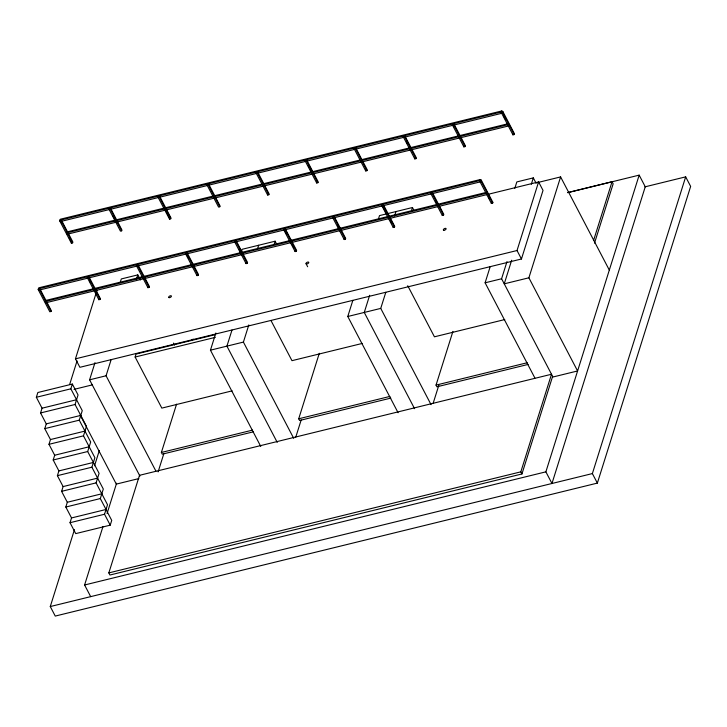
<?xml version="1.0" encoding="UTF-8"?>
<svg xmlns="http://www.w3.org/2000/svg" width="727" height="727" viewBox="0 0 727 727"><rect width="100%" height="100%" fill="white"/><g stroke="black" fill="none" stroke-linecap="round" stroke-linejoin="round"><path stroke-width="1.09" d="M40.176 289.373L51.299 310.638L51.035 311.456L49.809 311.765L38.186 289.528L38.749 287.837L480.32 179.524L492.606 203.142L491.37 203.442L479.747 181.214L480.983 180.914M61.75 220.772L72.864 242.036L72.609 242.863L71.373 243.163L59.75 220.926L60.323 219.236L501.884 110.922L514.171 134.54L512.944 134.849L501.321 112.612L501.575 111.785L502.811 111.485L514.434 133.723L514.171 134.54M71.373 243.163L71.637 242.336L69.11 237.502M36.35 397.278L37.849 392.516L72.346 384.056L78.053 394.97L75.054 404.494L86.468 426.322L83.478 435.846L94.892 457.683L91.893 467.207L103.307 489.035L100.317 498.558L111.731 520.396L110.231 525.158L75.735 533.618L70.028 522.704L71.528 517.942L65.821 507.028L67.311 502.266L61.604 491.343L63.104 486.581L57.397 475.667L58.896 470.905L53.189 459.991L54.689 455.229L48.982 444.315L50.472 439.553L44.765 428.63L46.264 423.868L40.558 412.954L42.057 408.192L36.35 397.278L70.846 388.818L72.346 384.056M487.317 194.482L486.654 193.209L45.083 301.532L45.746 302.795L538.598 181.923L543.024 190.392L521.45 258.994L79.888 367.308L75.454 358.838L97.027 290.237M69.638 384.51L77.062 360.901M89.239 277.332L100.362 298.597L100.099 299.424L98.872 299.724L99.126 298.906M121.673 230.822L110.05 208.594L108.814 208.894L120.437 231.122L121.673 230.822L121.927 229.996L110.813 208.731M139.911 476.067L89.594 379.821L94.992 362.655M120.3 282.158L121.309 278.941L137.794 274.897L140.411 279.913M110.231 525.158L104.524 514.243L107.514 504.72L96.1 482.882L99.099 473.359L87.685 451.531L90.684 442.007L79.27 420.17L82.26 410.646L70.846 388.818M155.86 471.014L106.069 375.777L111.131 359.683M136.44 279.195L137.794 274.897M138.303 265.3L149.426 286.565L149.162 287.392L147.935 287.692L148.19 286.865M159.876 196.699L170.99 217.964L170.736 218.791L169.5 219.091L169.764 218.264L166.219 211.502M644.904 186.866L685.67 176.861L690.65 186.394L597.358 483.101L55.252 616.078L50.272 606.554L74.445 529.665M94.537 465.78L99.299 450.613M232.14 390.862L161.83 408.111L135.122 357.03L136.058 354.058L215.156 334.656M90.684 596.64L84.596 584.99L102.98 526.521M107.069 513.526L116.602 483.201M187.366 253.26L198.489 274.533L198.226 275.351L196.999 275.651L197.253 274.833M219.799 206.75L208.176 184.522L206.941 184.822L218.563 207.059L219.799 206.75L220.054 205.932L208.94 184.667M108.832 572.903L139.52 475.313L551.511 374.251L520.832 471.841L521.941 473.959L109.941 575.021L108.832 572.903L520.832 471.841M253.45 431.802L162.257 454.175L161.376 452.476L176.57 404.157M158.113 471.878L163.848 453.639M260.757 446.414L210.448 350.178L215.846 333.002M240.819 253.587L242.164 249.297L275.124 241.21L276.696 244.217M236.429 241.228L247.553 262.492L247.289 263.319L246.053 263.619L246.317 262.792M258.003 172.626L269.117 193.891L268.863 194.718L267.627 195.018L267.89 194.2M231.986 330.04L226.924 346.134L277.241 442.38M257.631 248.47L258.648 245.253M293.717 438.336L243.409 342.09L248.807 324.924M274.115 244.426L275.124 241.21M285.493 229.196L296.616 250.461L296.352 251.278L295.117 251.587L295.38 250.76M307.067 160.594L318.181 181.859L317.926 182.686L316.69 182.986L316.954 182.159M334.556 217.155L345.679 238.42L345.416 239.247L344.18 239.547L344.444 238.729M356.13 148.562L367.244 169.827L366.99 170.645L365.754 170.954L366.008 170.127M390.781 398.114L299.597 420.488L298.706 418.788L319.307 353.286M295.78 437.118L301.178 419.942M398.096 412.727L347.779 316.49L352.84 300.387M378.485 218.827L379.503 215.61L386.092 213.992M369.661 295.271L364.263 312.446L414.572 408.683M394.634 215.855L395.979 211.566M383.62 205.123L394.734 226.388L394.479 227.215L393.243 227.515L393.507 226.688M405.193 136.522L416.307 157.786L416.053 158.613L414.817 158.913L415.072 158.095M431.056 404.648L380.739 308.402L385.801 292.309M411.446 210.739L412.463 207.522L388.291 213.456M432.683 193.091L443.797 214.356L443.543 215.174L442.307 215.483L442.57 214.656M454.257 124.49L465.371 145.754L465.107 146.581L463.881 146.881L464.135 146.054M480.011 180.505L38.44 288.828L39.104 290.091L480.674 181.777L480.011 180.505L480.32 179.524M501.575 111.913L60.014 220.226L60.677 221.499L502.239 113.176L501.575 111.913L501.884 110.922M480.674 181.777L481.238 180.087L480.011 180.387M502.811 111.485L502.548 112.312L501.321 112.612M508.218 124.617L66.648 232.931L67.311 234.203L508.882 125.88L508.218 124.617L508.527 123.626M491.37 203.442L491.634 202.624L492.861 202.315L481.238 180.087M512.944 134.849L513.198 134.022M492.606 203.142L492.861 202.315M528.111 364.427L436.927 386.8L436.036 385.101L452.921 331.412M433.11 403.43L438.854 385.183M534.899 378.04L485.109 282.803L490.171 266.7M514.807 188.357L516.833 181.923L533.309 177.879L535.935 182.886M535.972 182.959L560.608 176.915L528.892 277.796L577.592 370.961L552.956 377.004L501.594 278.759L506.992 261.584M531.292 184.313L533.309 177.879M511.672 260.23L504.247 283.839L528.892 277.796M521.45 258.994L517.024 250.524L538.598 181.923M593.741 239.946L612.052 181.723L567.987 192.528M521.941 473.959L552.62 376.368M594.513 243.145L613.161 183.84L612.052 181.723M639.169 175.134L645.258 186.775L551.966 483.491L545.877 471.841L639.169 175.134L567.614 192.682M597.358 483.101L592.378 473.577L685.67 176.861M59.75 220.926L60.986 220.626L72.609 242.863M66.966 231.94L261.865 184.131M264.074 183.586L359.874 160.085M362.073 159.549L457.874 136.049M460.082 135.513L507.428 123.89M38.186 289.528L39.412 289.228L51.035 311.456M45.392 300.542L485.863 192.491M75.454 358.838L517.024 250.524M135.122 357.03L215.319 337.355M89.594 379.821L106.069 375.777M210.448 350.178L243.409 342.09M347.779 316.49L380.739 308.402M485.109 282.803L501.594 278.759M74.036 389.372L92.247 384.901M42.057 408.192L76.553 399.732M40.558 412.954L75.054 404.494M362.282 343.426L291.972 360.674L271.026 320.607M46.264 423.868L80.761 415.408M44.765 428.63L79.27 420.17M504.756 319.562L434.437 336.81L407.729 285.72M50.472 439.553L84.977 431.084M48.982 444.315L83.478 435.846M54.689 455.229L89.185 446.769M53.189 459.991L87.685 451.531M58.896 470.905L93.392 462.445M57.397 475.667L91.893 467.207M161.376 452.476L252.56 430.111M298.706 418.788L389.899 396.424M436.036 385.101L527.229 362.737M63.104 486.581L97.6 478.121M61.604 491.343L96.1 482.882M138.812 478.593L116.311 484.109L80.179 414.99M67.311 502.266L101.807 493.797M65.821 507.028L100.317 498.558M71.528 517.942L106.024 509.482M70.028 522.704L104.524 514.243M84.596 584.99L545.877 471.841M50.272 606.554L592.378 473.577M560.608 176.915L609.317 270.08M503.602 115.657L505.619 119.519M465.107 146.581L453.484 124.344L452.258 124.644L463.881 146.881M453.021 124.79L454.03 126.725M488.599 196.817L489.607 198.753M416.053 158.613L404.43 136.385L403.194 136.685L414.817 158.913M406.484 141.656L407.493 143.592M443.543 215.174L431.92 192.946L430.684 193.246L442.307 215.483M435.491 201.125L437.518 204.987M412.463 207.522L414.036 210.53M366.99 170.645L355.367 148.417L354.131 148.717L365.754 170.954M394.479 227.215L382.856 204.978L381.62 205.287L393.243 227.515M382.393 205.423L386.428 213.156M390.472 220.89L391.48 222.825M317.926 182.686L306.303 160.449L305.067 160.758L316.69 182.986M308.357 165.729L309.366 167.664M310.384 169.6L311.892 172.499M345.416 239.247L333.793 217.019L332.557 217.318L344.18 239.547M337.873 226.161L339.391 229.06M306.076 263.737L307.648 266.754M268.863 194.718L257.24 172.49L256.004 172.79L267.627 195.018M296.352 251.278L284.73 229.05L283.494 229.35L295.117 251.587M284.766 230.459L286.792 234.33M292.345 244.963L293.363 246.898M247.289 263.319L235.666 241.082L234.43 241.391L246.053 263.619M239.238 249.261L240.255 251.197M170.736 218.791L159.113 196.554L157.877 196.863L169.5 219.091M198.226 275.351L186.603 253.123L185.376 253.423L196.999 275.651M186.639 254.532L188.666 258.403M113.112 215.801L114.63 218.7M149.162 287.392L137.539 265.155L136.312 265.455L147.935 287.692M173.435 343.071L174.48 345.071M60.014 220.108L61.522 223.007M100.099 299.424L88.476 277.187L87.249 277.496L98.872 299.724M89.53 280.54L90.539 282.467M193.173 339.1A1.509 0.745 -27.6 0 1 191.855 339.836M443.797 230.259A1.509 0.745 -27.6 0 0 446.078 228.978A1.509 0.745 -27.6 0 0 444.288 228.696A1.509 0.745 -27.6 0 0 443.797 230.259M306.467 263.946A1.509 0.745 -27.6 0 0 308.748 262.665A1.509 0.745 -27.6 0 0 306.958 262.383A1.509 0.745 -27.6 0 0 306.467 263.946M169.127 297.634A1.509 0.745 -27.6 0 0 171.408 296.352A1.509 0.745 -27.6 0 0 169.627 296.071A1.509 0.745 -27.6 0 0 169.127 297.634"/></g></svg>
